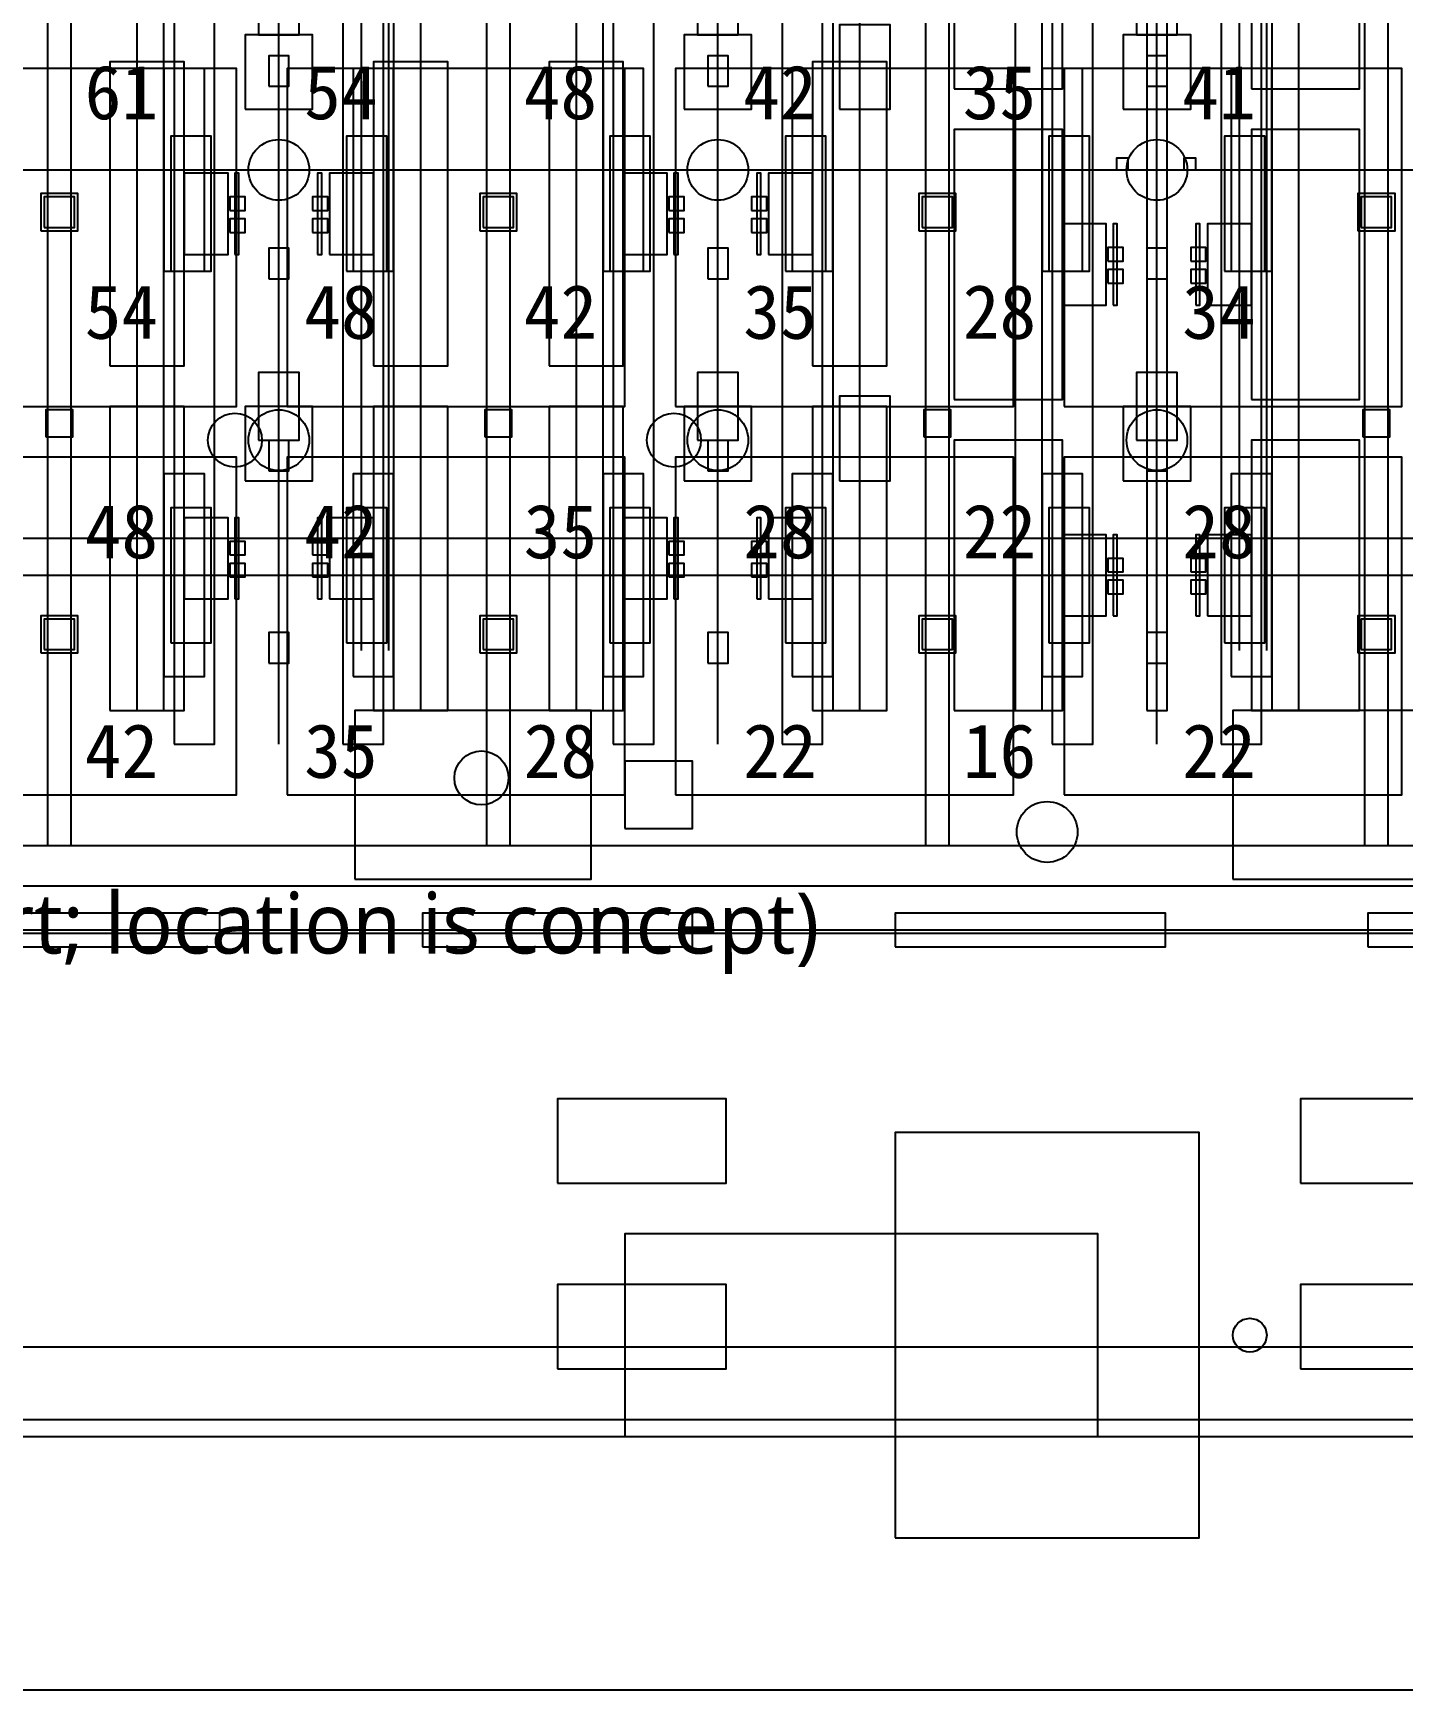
# Model space of a CAD drawing. Header units: metres. Extents: x -1640 to 1560, y -268 to 2338.
# Drawn here: x 217.47 to 258.03, y 862 to 911.05 of the extents above; entities that cross this region are included whole.
import ezdxf

# ---------------------------------------------------------------- set-up
doc = ezdxf.new("R2010")
doc.units = ezdxf.units.M
for name, color, linetype in [('1F_CDS', 5, 'Continuous'), ('1F_CHL', 4, 'Continuous'), ('1F_EHS_EXIT_DOOR_CONCEPT', 3, 'Continuous'), ('1F_EHS_EXTINGUISHER_HYDRANT_CABINET_CONCEPT', 1, 'Continuous'), ('1F_EHS_GAS_DETECTOR', 6, 'Continuous'), ('1F_EHS_SAFETY_SHOWER_EYEWASH_CONCEPT', 3, 'Continuous'), ('1F_PUMP', 2, 'Continuous'), ('1F_SCR', 3, 'Continuous'), ('1F_STRUCT_COLUMN', 8, 'Continuous'), ('1F_SUPPORT', 4, 'Continuous'), ('1F_ZONE', 3, 'Continuous'), ('2F_CSF_LATERAL_RACK_CONCEPT', 9, 'Continuous'), ('2F_EHS_EXIT_DOOR_CONCEPT', 3, 'Continuous'), ('2F_EHS_EXTINGUISHER_HYDRANT_CABINET_CONCEPT', 1, 'Continuous'), ('2F_EHS_GAS_DETECTOR', 6, 'Continuous'), ('2F_RFG', 5, 'Continuous'), ('2F_STRUCT_COLUMN', 8, 'Continuous'), ('2F_SUPPORT', 4, 'Continuous'), ('2F_VMB', 6, 'Continuous'), ('2F_ZONE', 3, 'Continuous'), ('3F_CLEANROOM_OVERHEAD_PIPE_DUCT_CONCEPT', 9, 'Continuous'), ('3F_EHS_EGRESS_DIST_M', 2, 'Continuous'), ('3F_EHS_EXIT_DOOR_CONCEPT', 3, 'Continuous'), ('3F_EHS_EXTINGUISHER_HYDRANT_CABINET_CONCEPT', 1, 'Continuous'), ('3F_EHS_SAFETY_SHOWER_EYEWASH_CONCEPT', 3, 'Continuous'), ('3F_FOUP', 5, 'Continuous'), ('3F_IMP', 1, 'Continuous'), ('3F_OHT', 9, 'Continuous'), ('3F_OHTV', 1, 'Continuous'), ('3F_STRUCT_COLUMN', 8, 'Continuous'), ('3F_SUPPORT', 4, 'Continuous'), ('3F_TBAR', 6, 'Continuous'), ('3F_WET', 6, 'Continuous'), ('3F_ZONE', 3, 'Continuous'), ('4F_DCC', 3, 'Continuous'), ('4F_FFU', 1, 'Continuous'), ('4F_MAU', 2, 'Continuous'), ('4F_STRUCT_PLENUM_TRUSS_CONCEPT', 9, 'Continuous'), ('4F_SUPPORT', 4, 'Continuous'), ('4F_ZONE', 3, 'Continuous'), ('5F_CDS', 5, 'Continuous'), ('5F_CHL', 4, 'Continuous'), ('5F_EHS_EXIT_DOOR_CONCEPT', 3, 'Continuous'), ('5F_EHS_EXTINGUISHER_HYDRANT_CABINET_CONCEPT', 1, 'Continuous'), ('5F_EHS_GAS_DETECTOR', 6, 'Continuous'), ('5F_EHS_SAFETY_SHOWER_EYEWASH_CONCEPT', 3, 'Continuous'), ('5F_PUMP', 2, 'Continuous'), ('5F_SCR', 3, 'Continuous'), ('5F_STRUCT_COLUMN', 8, 'Continuous'), ('5F_SUPPORT', 4, 'Continuous'), ('5F_ZONE', 3, 'Continuous'), ('6F_CSF_LATERAL_RACK_CONCEPT', 9, 'Continuous'), ('6F_EHS_EXIT_DOOR_CONCEPT', 3, 'Continuous'), ('6F_EHS_EXTINGUISHER_HYDRANT_CABINET_CONCEPT', 1, 'Continuous'), ('6F_EHS_GAS_DETECTOR', 6, 'Continuous'), ('6F_RFG', 5, 'Continuous'), ('6F_STRUCT_COLUMN', 8, 'Continuous'), ('6F_SUPPORT', 4, 'Continuous'), ('6F_VMB', 6, 'Continuous'), ('6F_ZONE', 3, 'Continuous'), ('7F_CLEANROOM_OVERHEAD_PIPE_DUCT_CONCEPT', 9, 'Continuous'), ('7F_EHS_EGRESS_DIST_M', 2, 'Continuous'), ('7F_EHS_EXIT_DOOR_CONCEPT', 3, 'Continuous'), ('7F_EHS_EXTINGUISHER_HYDRANT_CABINET_CONCEPT', 1, 'Continuous'), ('7F_EHS_SAFETY_SHOWER_EYEWASH_CONCEPT', 3, 'Continuous'), ('7F_FOUP', 5, 'Continuous'), ('7F_IMP', 1, 'Continuous'), ('7F_OHT', 9, 'Continuous'), ('7F_OHTV', 1, 'Continuous'), ('7F_STRUCT_COLUMN', 8, 'Continuous'), ('7F_SUPPORT', 4, 'Continuous'), ('7F_TBAR', 6, 'Continuous'), ('7F_WET', 6, 'Continuous'), ('7F_ZONE', 3, 'Continuous'), ('8F_DCC', 3, 'Continuous'), ('8F_FFU', 1, 'Continuous'), ('8F_MAU', 2, 'Continuous'), ('8F_STRUCT_PLENUM_TRUSS_CONCEPT', 9, 'Continuous'), ('8F_SUPPORT', 4, 'Continuous'), ('8F_ZONE', 3, 'Continuous'), ('EHS_GAS_SUPPLY', 3, 'Continuous'), ('EHS_PROCESS_EXHAUST', 1, 'Continuous'), ('EHS_TREATED_EXHAUST', 30, 'Continuous'), ('OUTLINE', 7, 'Continuous'), ('RF_RSC', 4, 'Continuous'), ('RF_STACK', 2, 'Continuous'), ('UTIL_CHEM_CONCEPT', 6, 'Continuous'), ('UTIL_CHW.R_CONCEPT', 2, 'Continuous'), ('UTIL_CHW.S_CONCEPT', 1, 'Continuous'), ('UTIL_EXH.ACID_CONCEPT', 4, 'Continuous'), ('UTIL_EXH.ALK_CONCEPT', 5, 'Continuous'), ('UTIL_GAS.SPEC_CONCEPT', 3, 'Continuous'), ('UTIL_PCW.R_CONCEPT', 1, 'Continuous'), ('UTIL_PCW.S_CONCEPT', 6, 'Continuous'), ('UTIL_TEXT', 7, 'Continuous'), ('UTIL_UPW.R_CONCEPT', 2, 'Continuous'), ('UTIL_UPW.S_CONCEPT', 1, 'Continuous')]:
    doc.layers.add(name, color=color, linetype=linetype)
doc.styles.add('KO', font='malgun.ttf')

msp = doc.modelspace()

# ---------------------------------------------------------------- linework, layer by layer
at = {"layer": '1F_CDS'}
for points in [[(233, 877), (238, 877), (238, 879.5), (233, 879.5)], [(255, 877), (260, 877), (260, 879.5), (255, 879.5)], [(233, 871.5), (238, 871.5), (238, 874), (233, 874)], [(255, 871.5), (260, 871.5), (260, 874), (255, 874)]]:
    msp.add_lwpolyline(points, close=True, dxfattribs=at)
at = {"layer": '1F_CHL'}
for points in [[(241.35, 908.8), (242.85, 908.8), (242.85, 911.3), (241.35, 911.3)], [(241.35, 897.8), (242.85, 897.8), (242.85, 900.3), (241.35, 900.3)]]:
    msp.add_lwpolyline(points, close=True, dxfattribs=at)
at = {"layer": '1F_EHS_EXIT_DOOR_CONCEPT'}
msp.add_circle((247.5, 887.4), 0.9, dxfattribs=at)
at = {"layer": '1F_EHS_EXTINGUISHER_HYDRANT_CABINET_CONCEPT'}
msp.add_circle((253.5, 872.5), 0.5, dxfattribs=at)
at = {"layer": '1F_EHS_GAS_DETECTOR'}
for centre in [(224.75, 899), (237.75, 899), (250.75, 899)]:
    msp.add_circle(centre, 0.9, dxfattribs=at)
at = {"layer": '1F_EHS_SAFETY_SHOWER_EYEWASH_CONCEPT'}
msp.add_circle((230.75, 889), 0.8, dxfattribs=at)
at = {"layer": '1F_PUMP'}
for points in [[(221.55, 904), (222.75, 904), (222.75, 908), (221.55, 908)], [(226.75, 904), (227.95, 904), (227.95, 908), (226.75, 908)], [(234.55, 904), (235.75, 904), (235.75, 908), (234.55, 908)], [(239.75, 904), (240.95, 904), (240.95, 908), (239.75, 908)], [(247.55, 904), (248.75, 904), (248.75, 908), (247.55, 908)], [(252.75, 904), (253.95, 904), (253.95, 908), (252.75, 908)], [(221.55, 893), (222.75, 893), (222.75, 897), (221.55, 897)], [(226.75, 893), (227.95, 893), (227.95, 897), (226.75, 897)], [(234.55, 893), (235.75, 893), (235.75, 897), (234.55, 897)], [(239.75, 893), (240.95, 893), (240.95, 897), (239.75, 897)], [(247.55, 893), (248.75, 893), (248.75, 897), (247.55, 897)], [(252.75, 893), (253.95, 893), (253.95, 897), (252.75, 897)]]:
    msp.add_lwpolyline(points, close=True, dxfattribs=at)
at = {"layer": '1F_SCR'}
for points in [[(223.75, 908.8), (225.75, 908.8), (225.75, 911), (223.75, 911)], [(236.75, 908.8), (238.75, 908.8), (238.75, 911), (236.75, 911)], [(249.75, 908.8), (251.75, 908.8), (251.75, 911), (249.75, 911)], [(223.75, 897.8), (225.75, 897.8), (225.75, 900), (223.75, 900)], [(236.75, 897.8), (238.75, 897.8), (238.75, 900), (236.75, 900)], [(249.75, 897.8), (251.75, 897.8), (251.75, 900), (249.75, 900)]]:
    msp.add_lwpolyline(points, close=True, dxfattribs=at)
at = {"layer": '1F_STRUCT_COLUMN'}
for points in [[(217.7, 905.2), (218.8, 905.2), (218.8, 906.3), (217.7, 906.3)], [(230.7, 905.2), (231.8, 905.2), (231.8, 906.3), (230.7, 906.3)], [(243.7, 905.2), (244.8, 905.2), (244.8, 906.3), (243.7, 906.3)], [(256.7, 905.2), (257.8, 905.2), (257.8, 906.3), (256.7, 906.3)], [(217.7, 892.7), (218.8, 892.7), (218.8, 893.8), (217.7, 893.8)], [(230.7, 892.7), (231.8, 892.7), (231.8, 893.8), (230.7, 893.8)], [(243.7, 892.7), (244.8, 892.7), (244.8, 893.8), (243.7, 893.8)], [(256.7, 892.7), (257.8, 892.7), (257.8, 893.8), (256.7, 893.8)]]:
    msp.add_lwpolyline(points, close=True, dxfattribs=at)
at = {"layer": '1F_SUPPORT'}
msp.add_lwpolyline([(243, 866.5), (252, 866.5), (252, 878.5), (243, 878.5)], close=True, dxfattribs=at)
at = {"layer": '1F_ZONE'}
msp.add_lwpolyline([(16.5, 887), (290, 887), (290, 1045), (16.5, 1045)], close=True, dxfattribs=at)
at = {"layer": '2F_CSF_LATERAL_RACK_CONCEPT'}
for points in [[(220.55, 891), (221.35, 891), (221.35, 1041), (220.55, 1041)], [(228.15, 891), (228.95, 891), (228.95, 1041), (228.15, 1041)], [(233.55, 891), (234.35, 891), (234.35, 1041), (233.55, 1041)], [(241.15, 891), (241.95, 891), (241.95, 1041), (241.15, 1041)], [(246.55, 891), (247.35, 891), (247.35, 1041), (246.55, 1041)], [(254.15, 891), (254.95, 891), (254.95, 1041), (254.15, 1041)]]:
    msp.add_lwpolyline(points, close=True, dxfattribs=at)
at = {"layer": '2F_EHS_EXIT_DOOR_CONCEPT'}
msp.add_circle((247.5, 887.4), 0.9, dxfattribs=at)
at = {"layer": '2F_EHS_EXTINGUISHER_HYDRANT_CABINET_CONCEPT'}
msp.add_circle((253.5, 872.5), 0.5, dxfattribs=at)
at = {"layer": '2F_EHS_GAS_DETECTOR'}
for centre in [(224.75, 907), (237.75, 907), (250.75, 907)]:
    msp.add_circle(centre, 0.9, dxfattribs=at)
at = {"layer": '2F_RFG'}
for points in [[(221.35, 904), (222.55, 904), (222.55, 910), (221.35, 910)], [(226.95, 904), (228.15, 904), (228.15, 910), (226.95, 910)], [(234.35, 904), (235.55, 904), (235.55, 910), (234.35, 910)], [(239.95, 904), (241.15, 904), (241.15, 910), (239.95, 910)], [(247.35, 904), (248.55, 904), (248.55, 910), (247.35, 910)], [(252.95, 904), (254.15, 904), (254.15, 910), (252.95, 910)], [(221.35, 892), (222.55, 892), (222.55, 898), (221.35, 898)], [(226.95, 892), (228.15, 892), (228.15, 898), (226.95, 898)], [(234.35, 892), (235.55, 892), (235.55, 898), (234.35, 898)], [(239.95, 892), (241.15, 892), (241.15, 898), (239.95, 898)], [(247.35, 892), (248.55, 892), (248.55, 898), (247.35, 898)], [(252.95, 892), (254.15, 892), (254.15, 898), (252.95, 898)]]:
    msp.add_lwpolyline(points, close=True, dxfattribs=at)
at = {"layer": '2F_STRUCT_COLUMN'}
for points in [[(217.8, 905.3), (218.7, 905.3), (218.7, 906.2), (217.8, 906.2)], [(230.8, 905.3), (231.7, 905.3), (231.7, 906.2), (230.8, 906.2)], [(243.8, 905.3), (244.7, 905.3), (244.7, 906.2), (243.8, 906.2)], [(256.8, 905.3), (257.7, 905.3), (257.7, 906.2), (256.8, 906.2)], [(217.8, 892.8), (218.7, 892.8), (218.7, 893.7), (217.8, 893.7)], [(230.8, 892.8), (231.7, 892.8), (231.7, 893.7), (230.8, 893.7)], [(243.8, 892.8), (244.7, 892.8), (244.7, 893.7), (243.8, 893.7)], [(256.8, 892.8), (257.7, 892.8), (257.7, 893.7), (256.8, 893.7)]]:
    msp.add_lwpolyline(points, close=True, dxfattribs=at)
at = {"layer": '2F_SUPPORT'}
msp.add_lwpolyline([(243, 866.5), (252, 866.5), (252, 878.5), (243, 878.5)], close=True, dxfattribs=at)
at = {"layer": '2F_VMB'}
for points in [[(224.15, 911), (225.35, 911), (225.35, 913), (224.15, 913)], [(237.15, 911), (238.35, 911), (238.35, 913), (237.15, 913)], [(250.15, 911), (251.35, 911), (251.35, 913), (250.15, 913)], [(224.15, 899), (225.35, 899), (225.35, 901), (224.15, 901)], [(237.15, 899), (238.35, 899), (238.35, 901), (237.15, 901)], [(250.15, 899), (251.35, 899), (251.35, 901), (250.15, 901)]]:
    msp.add_lwpolyline(points, close=True, dxfattribs=at)
at = {"layer": '2F_ZONE'}
msp.add_lwpolyline([(16.5, 887), (290, 887), (290, 1045), (16.5, 1045)], close=True, dxfattribs=at)
at = {"layer": '3F_CLEANROOM_OVERHEAD_PIPE_DUCT_CONCEPT'}
for points in [[(221.65, 890), (222.85, 890), (222.85, 1042), (221.65, 1042)], [(226.65, 890), (227.85, 890), (227.85, 1042), (226.65, 1042)], [(234.65, 890), (235.85, 890), (235.85, 1042), (234.65, 1042)], [(239.65, 890), (240.85, 890), (240.85, 1042), (239.65, 1042)], [(247.65, 890), (248.85, 890), (248.85, 1042), (247.65, 1042)], [(252.65, 890), (253.85, 890), (253.85, 1042), (252.65, 1042)]]:
    msp.add_lwpolyline(points, close=True, dxfattribs=at)
at = {"layer": '3F_EHS_EXIT_DOOR_CONCEPT'}
msp.add_circle((247.5, 887.4), 0.9, dxfattribs=at)
at = {"layer": '3F_EHS_EXTINGUISHER_HYDRANT_CABINET_CONCEPT'}
msp.add_circle((253.5, 872.5), 0.5, dxfattribs=at)
at = {"layer": '3F_EHS_SAFETY_SHOWER_EYEWASH_CONCEPT'}
for centre in [(223.45, 899), (236.45, 899)]:
    msp.add_circle(centre, 0.8, dxfattribs=at)
at = {"layer": '3F_FOUP'}
for points in [[(223.3, 905.8), (223.75, 905.8), (223.75, 906.2), (223.3, 906.2)], [(225.75, 905.8), (226.2, 905.8), (226.2, 906.2), (225.75, 906.2)], [(236.3, 905.8), (236.75, 905.8), (236.75, 906.2), (236.3, 906.2)], [(238.75, 905.8), (239.2, 905.8), (239.2, 906.2), (238.75, 906.2)], [(223.3, 905.15), (223.75, 905.15), (223.75, 905.55), (223.3, 905.55)], [(225.75, 905.15), (226.2, 905.15), (226.2, 905.55), (225.75, 905.55)], [(236.3, 905.15), (236.75, 905.15), (236.75, 905.55), (236.3, 905.55)], [(238.75, 905.15), (239.2, 905.15), (239.2, 905.55), (238.75, 905.55)], [(249.3, 904.3), (249.75, 904.3), (249.75, 904.7), (249.3, 904.7)], [(251.75, 904.3), (252.2, 904.3), (252.2, 904.7), (251.75, 904.7)], [(249.3, 903.65), (249.75, 903.65), (249.75, 904.05), (249.3, 904.05)], [(251.75, 903.65), (252.2, 903.65), (252.2, 904.05), (251.75, 904.05)], [(223.3, 895.6), (223.75, 895.6), (223.75, 896), (223.3, 896)], [(225.75, 895.6), (226.2, 895.6), (226.2, 896), (225.75, 896)], [(236.3, 895.6), (236.75, 895.6), (236.75, 896), (236.3, 896)], [(238.75, 895.6), (239.2, 895.6), (239.2, 896), (238.75, 896)], [(223.3, 894.95), (223.75, 894.95), (223.75, 895.35), (223.3, 895.35)], [(225.75, 894.95), (226.2, 894.95), (226.2, 895.35), (225.75, 895.35)], [(236.3, 894.95), (236.75, 894.95), (236.75, 895.35), (236.3, 895.35)], [(238.75, 894.95), (239.2, 894.95), (239.2, 895.35), (238.75, 895.35)], [(249.3, 895.1), (249.75, 895.1), (249.75, 895.5), (249.3, 895.5)], [(251.75, 895.1), (252.2, 895.1), (252.2, 895.5), (251.75, 895.5)], [(249.3, 894.45), (249.75, 894.45), (249.75, 894.85), (249.3, 894.85)], [(251.75, 894.45), (252.2, 894.45), (252.2, 894.85), (251.75, 894.85)]]:
    msp.add_lwpolyline(points, close=True, dxfattribs=at)
at = {"layer": '3F_IMP'}
for points in [[(244.75, 909.4), (247.95, 909.4), (247.95, 917.4), (244.75, 917.4)], [(253.55, 909.4), (256.75, 909.4), (256.75, 917.4), (253.55, 917.4)], [(244.75, 900.2), (247.95, 900.2), (247.95, 908.2), (244.75, 908.2)], [(253.55, 900.2), (256.75, 900.2), (256.75, 908.2), (253.55, 908.2)], [(247.95, 903), (249.25, 903), (249.25, 905.4), (247.95, 905.4)], [(252.25, 903), (253.55, 903), (253.55, 905.4), (252.25, 905.4)], [(244.75, 891), (247.95, 891), (247.95, 899), (244.75, 899)], [(253.55, 891), (256.75, 891), (256.75, 899), (253.55, 899)], [(247.95, 893.8), (249.25, 893.8), (249.25, 896.2), (247.95, 896.2)], [(252.25, 893.8), (253.55, 893.8), (253.55, 896.2), (252.25, 896.2)]]:
    msp.add_lwpolyline(points, close=True, dxfattribs=at)
at = {"layer": '3F_OHT'}
for p, q in [((224.75, 890), (224.75, 962)), ((237.75, 890), (237.75, 962)), ((250.75, 890), (250.75, 962))]:
    msp.add_line(p, q, dxfattribs=at)
at = {"layer": '3F_OHTV'}
for points in [[(224.45, 909.48), (225.05, 909.48), (225.05, 910.38), (224.45, 910.38)], [(237.45, 909.48), (238.05, 909.48), (238.05, 910.38), (237.45, 910.38)], [(250.45, 909.48), (251.05, 909.48), (251.05, 910.38), (250.45, 910.38)], [(224.45, 903.78), (225.05, 903.78), (225.05, 904.68), (224.45, 904.68)], [(237.45, 903.78), (238.05, 903.78), (238.05, 904.68), (237.45, 904.68)], [(250.45, 903.78), (251.05, 903.78), (251.05, 904.68), (250.45, 904.68)], [(224.45, 898.09), (225.05, 898.09), (225.05, 898.99), (224.45, 898.99)], [(237.45, 898.09), (238.05, 898.09), (238.05, 898.99), (237.45, 898.99)], [(250.45, 898.09), (251.05, 898.09), (251.05, 898.99), (250.45, 898.99)], [(224.45, 892.4), (225.05, 892.4), (225.05, 893.3), (224.45, 893.3)], [(237.45, 892.4), (238.05, 892.4), (238.05, 893.3), (237.45, 893.3)], [(250.45, 892.4), (251.05, 892.4), (251.05, 893.3), (250.45, 893.3)]]:
    msp.add_lwpolyline(points, close=True, dxfattribs=at)
at = {"layer": '3F_STRUCT_COLUMN'}
for points in [[(217.85, 899.1), (218.65, 899.1), (218.65, 899.9), (217.85, 899.9)], [(230.85, 899.1), (231.65, 899.1), (231.65, 899.9), (230.85, 899.9)], [(243.85, 899.1), (244.65, 899.1), (244.65, 899.9), (243.85, 899.9)], [(256.85, 899.1), (257.65, 899.1), (257.65, 899.9), (256.85, 899.9)]]:
    msp.add_lwpolyline(points, close=True, dxfattribs=at)
at = {"layer": '3F_SUPPORT'}
msp.add_lwpolyline([(243, 866.5), (252, 866.5), (252, 878.5), (243, 878.5)], close=True, dxfattribs=at)
at = {"layer": '3F_TBAR'}
for points in [[(223.45, 904.5), (223.57, 904.5), (223.57, 906.9), (223.45, 906.9)], [(225.9, 904.5), (226.02, 904.5), (226.02, 906.9), (225.9, 906.9)], [(236.45, 904.5), (236.57, 904.5), (236.57, 906.9), (236.45, 906.9)], [(238.9, 904.5), (239.02, 904.5), (239.02, 906.9), (238.9, 906.9)], [(249.45, 903), (249.57, 903), (249.57, 905.4), (249.45, 905.4)], [(251.9, 903), (252.02, 903), (252.02, 905.4), (251.9, 905.4)], [(223.45, 894.3), (223.57, 894.3), (223.57, 896.7), (223.45, 896.7)], [(225.9, 894.3), (226.02, 894.3), (226.02, 896.7), (225.9, 896.7)], [(236.45, 894.3), (236.57, 894.3), (236.57, 896.7), (236.45, 896.7)], [(238.9, 894.3), (239.02, 894.3), (239.02, 896.7), (238.9, 896.7)], [(249.45, 893.8), (249.57, 893.8), (249.57, 896.2), (249.45, 896.2)], [(251.9, 893.8), (252.02, 893.8), (252.02, 896.2), (251.9, 896.2)]]:
    msp.add_lwpolyline(points, close=True, dxfattribs=at)
at = {"layer": '3F_WET'}
for points in [[(219.75, 901.2), (221.95, 901.2), (221.95, 910.2), (219.75, 910.2)], [(227.55, 901.2), (229.75, 901.2), (229.75, 910.2), (227.55, 910.2)], [(232.75, 901.2), (234.95, 901.2), (234.95, 910.2), (232.75, 910.2)], [(240.55, 901.2), (242.75, 901.2), (242.75, 910.2), (240.55, 910.2)], [(221.95, 904.5), (223.25, 904.5), (223.25, 906.9), (221.95, 906.9)], [(226.25, 904.5), (227.55, 904.5), (227.55, 906.9), (226.25, 906.9)], [(234.95, 904.5), (236.25, 904.5), (236.25, 906.9), (234.95, 906.9)], [(239.25, 904.5), (240.55, 904.5), (240.55, 906.9), (239.25, 906.9)], [(219.75, 891), (221.95, 891), (221.95, 900), (219.75, 900)], [(227.55, 891), (229.75, 891), (229.75, 900), (227.55, 900)], [(232.75, 891), (234.95, 891), (234.95, 900), (232.75, 900)], [(240.55, 891), (242.75, 891), (242.75, 900), (240.55, 900)], [(221.95, 894.3), (223.25, 894.3), (223.25, 896.7), (221.95, 896.7)], [(226.25, 894.3), (227.55, 894.3), (227.55, 896.7), (226.25, 896.7)], [(234.95, 894.3), (236.25, 894.3), (236.25, 896.7), (234.95, 896.7)], [(239.25, 894.3), (240.55, 894.3), (240.55, 896.7), (239.25, 896.7)]]:
    msp.add_lwpolyline(points, close=True, dxfattribs=at)
at = {"layer": '3F_ZONE'}
msp.add_lwpolyline([(16.5, 887), (290, 887), (290, 1045), (16.5, 1045)], close=True, dxfattribs=at)
at = {"layer": '4F_DCC'}
for points in [[(215, 884), (223, 884), (223, 885), (215, 885)], [(229, 884), (237, 884), (237, 885), (229, 885)], [(243, 884), (251, 884), (251, 885), (243, 885)], [(257, 884), (265, 884), (265, 885), (257, 885)]]:
    msp.add_lwpolyline(points, close=True, dxfattribs=at)
at = {"layer": '4F_FFU'}
for points in [[(213.5, 900), (223.5, 900), (223.5, 910), (213.5, 910)], [(225, 900), (235, 900), (235, 910), (225, 910)], [(236.5, 900), (246.5, 900), (246.5, 910), (236.5, 910)], [(248, 900), (258, 900), (258, 910), (248, 910)], [(213.5, 888.5), (223.5, 888.5), (223.5, 898.5), (213.5, 898.5)], [(225, 888.5), (235, 888.5), (235, 898.5), (225, 898.5)], [(236.5, 888.5), (246.5, 888.5), (246.5, 898.5), (236.5, 898.5)], [(248, 888.5), (258, 888.5), (258, 898.5), (248, 898.5)]]:
    msp.add_lwpolyline(points, close=True, dxfattribs=at)
at = {"layer": '4F_MAU'}
msp.add_lwpolyline([(235, 869.5), (249, 869.5), (249, 875.5), (235, 875.5)], close=True, dxfattribs=at)
at = {"layer": '4F_STRUCT_PLENUM_TRUSS_CONCEPT'}
for points in [[(217.9, 887), (218.6, 887), (218.6, 1045), (217.9, 1045)], [(230.9, 887), (231.6, 887), (231.6, 1045), (230.9, 1045)], [(243.9, 887), (244.6, 887), (244.6, 1045), (243.9, 1045)], [(256.9, 887), (257.6, 887), (257.6, 1045), (256.9, 1045)]]:
    msp.add_lwpolyline(points, close=True, dxfattribs=at)
at = {"layer": '4F_SUPPORT'}
msp.add_lwpolyline([(243, 866.5), (252, 866.5), (252, 878.5), (243, 878.5)], close=True, dxfattribs=at)
at = {"layer": '4F_ZONE'}
msp.add_lwpolyline([(16.5, 887), (290, 887), (290, 1045), (16.5, 1045)], close=True, dxfattribs=at)
at = {"layer": '5F_CDS'}
for points in [[(233, 877), (238, 877), (238, 879.5), (233, 879.5)], [(255, 877), (260, 877), (260, 879.5), (255, 879.5)], [(233, 871.5), (238, 871.5), (238, 874), (233, 874)], [(255, 871.5), (260, 871.5), (260, 874), (255, 874)]]:
    msp.add_lwpolyline(points, close=True, dxfattribs=at)
at = {"layer": '5F_CHL'}
for points in [[(241.35, 908.8), (242.85, 908.8), (242.85, 911.3), (241.35, 911.3)], [(241.35, 897.8), (242.85, 897.8), (242.85, 900.3), (241.35, 900.3)]]:
    msp.add_lwpolyline(points, close=True, dxfattribs=at)
at = {"layer": '5F_EHS_EXIT_DOOR_CONCEPT'}
msp.add_circle((247.5, 887.4), 0.9, dxfattribs=at)
at = {"layer": '5F_EHS_EXTINGUISHER_HYDRANT_CABINET_CONCEPT'}
msp.add_circle((253.5, 872.5), 0.5, dxfattribs=at)
at = {"layer": '5F_EHS_GAS_DETECTOR'}
for centre in [(224.75, 899), (237.75, 899), (250.75, 899)]:
    msp.add_circle(centre, 0.9, dxfattribs=at)
at = {"layer": '5F_EHS_SAFETY_SHOWER_EYEWASH_CONCEPT'}
msp.add_circle((230.75, 889), 0.8, dxfattribs=at)
at = {"layer": '5F_PUMP'}
for points in [[(221.55, 904), (222.75, 904), (222.75, 908), (221.55, 908)], [(226.75, 904), (227.95, 904), (227.95, 908), (226.75, 908)], [(234.55, 904), (235.75, 904), (235.75, 908), (234.55, 908)], [(239.75, 904), (240.95, 904), (240.95, 908), (239.75, 908)], [(247.55, 904), (248.75, 904), (248.75, 908), (247.55, 908)], [(252.75, 904), (253.95, 904), (253.95, 908), (252.75, 908)], [(221.55, 893), (222.75, 893), (222.75, 897), (221.55, 897)], [(226.75, 893), (227.95, 893), (227.95, 897), (226.75, 897)], [(234.55, 893), (235.75, 893), (235.75, 897), (234.55, 897)], [(239.75, 893), (240.95, 893), (240.95, 897), (239.75, 897)], [(247.55, 893), (248.75, 893), (248.75, 897), (247.55, 897)], [(252.75, 893), (253.95, 893), (253.95, 897), (252.75, 897)]]:
    msp.add_lwpolyline(points, close=True, dxfattribs=at)
at = {"layer": '5F_SCR'}
for points in [[(223.75, 908.8), (225.75, 908.8), (225.75, 911), (223.75, 911)], [(236.75, 908.8), (238.75, 908.8), (238.75, 911), (236.75, 911)], [(249.75, 908.8), (251.75, 908.8), (251.75, 911), (249.75, 911)], [(223.75, 897.8), (225.75, 897.8), (225.75, 900), (223.75, 900)], [(236.75, 897.8), (238.75, 897.8), (238.75, 900), (236.75, 900)], [(249.75, 897.8), (251.75, 897.8), (251.75, 900), (249.75, 900)]]:
    msp.add_lwpolyline(points, close=True, dxfattribs=at)
at = {"layer": '5F_STRUCT_COLUMN'}
for points in [[(217.7, 905.2), (218.8, 905.2), (218.8, 906.3), (217.7, 906.3)], [(230.7, 905.2), (231.8, 905.2), (231.8, 906.3), (230.7, 906.3)], [(243.7, 905.2), (244.8, 905.2), (244.8, 906.3), (243.7, 906.3)], [(256.7, 905.2), (257.8, 905.2), (257.8, 906.3), (256.7, 906.3)], [(217.7, 892.7), (218.8, 892.7), (218.8, 893.8), (217.7, 893.8)], [(230.7, 892.7), (231.8, 892.7), (231.8, 893.8), (230.7, 893.8)], [(243.7, 892.7), (244.8, 892.7), (244.8, 893.8), (243.7, 893.8)], [(256.7, 892.7), (257.8, 892.7), (257.8, 893.8), (256.7, 893.8)]]:
    msp.add_lwpolyline(points, close=True, dxfattribs=at)
at = {"layer": '5F_SUPPORT'}
msp.add_lwpolyline([(243, 866.5), (252, 866.5), (252, 878.5), (243, 878.5)], close=True, dxfattribs=at)
at = {"layer": '5F_ZONE'}
msp.add_lwpolyline([(16.5, 887), (290, 887), (290, 1045), (16.5, 1045)], close=True, dxfattribs=at)
at = {"layer": '6F_CSF_LATERAL_RACK_CONCEPT'}
for points in [[(220.55, 891), (221.35, 891), (221.35, 1041), (220.55, 1041)], [(228.15, 891), (228.95, 891), (228.95, 1041), (228.15, 1041)], [(233.55, 891), (234.35, 891), (234.35, 1041), (233.55, 1041)], [(241.15, 891), (241.95, 891), (241.95, 1041), (241.15, 1041)], [(246.55, 891), (247.35, 891), (247.35, 1041), (246.55, 1041)], [(254.15, 891), (254.95, 891), (254.95, 1041), (254.15, 1041)]]:
    msp.add_lwpolyline(points, close=True, dxfattribs=at)
at = {"layer": '6F_EHS_EXIT_DOOR_CONCEPT'}
msp.add_circle((247.5, 887.4), 0.9, dxfattribs=at)
at = {"layer": '6F_EHS_EXTINGUISHER_HYDRANT_CABINET_CONCEPT'}
msp.add_circle((253.5, 872.5), 0.5, dxfattribs=at)
at = {"layer": '6F_EHS_GAS_DETECTOR'}
for centre in [(224.75, 907), (237.75, 907), (250.75, 907)]:
    msp.add_circle(centre, 0.9, dxfattribs=at)
at = {"layer": '6F_RFG'}
for points in [[(221.35, 904), (222.55, 904), (222.55, 910), (221.35, 910)], [(226.95, 904), (228.15, 904), (228.15, 910), (226.95, 910)], [(234.35, 904), (235.55, 904), (235.55, 910), (234.35, 910)], [(239.95, 904), (241.15, 904), (241.15, 910), (239.95, 910)], [(247.35, 904), (248.55, 904), (248.55, 910), (247.35, 910)], [(252.95, 904), (254.15, 904), (254.15, 910), (252.95, 910)], [(221.35, 892), (222.55, 892), (222.55, 898), (221.35, 898)], [(226.95, 892), (228.15, 892), (228.15, 898), (226.95, 898)], [(234.35, 892), (235.55, 892), (235.55, 898), (234.35, 898)], [(239.95, 892), (241.15, 892), (241.15, 898), (239.95, 898)], [(247.35, 892), (248.55, 892), (248.55, 898), (247.35, 898)], [(252.95, 892), (254.15, 892), (254.15, 898), (252.95, 898)]]:
    msp.add_lwpolyline(points, close=True, dxfattribs=at)
at = {"layer": '6F_STRUCT_COLUMN'}
for points in [[(217.8, 905.3), (218.7, 905.3), (218.7, 906.2), (217.8, 906.2)], [(230.8, 905.3), (231.7, 905.3), (231.7, 906.2), (230.8, 906.2)], [(243.8, 905.3), (244.7, 905.3), (244.7, 906.2), (243.8, 906.2)], [(256.8, 905.3), (257.7, 905.3), (257.7, 906.2), (256.8, 906.2)], [(217.8, 892.8), (218.7, 892.8), (218.7, 893.7), (217.8, 893.7)], [(230.8, 892.8), (231.7, 892.8), (231.7, 893.7), (230.8, 893.7)], [(243.8, 892.8), (244.7, 892.8), (244.7, 893.7), (243.8, 893.7)], [(256.8, 892.8), (257.7, 892.8), (257.7, 893.7), (256.8, 893.7)]]:
    msp.add_lwpolyline(points, close=True, dxfattribs=at)
at = {"layer": '6F_SUPPORT'}
msp.add_lwpolyline([(243, 866.5), (252, 866.5), (252, 878.5), (243, 878.5)], close=True, dxfattribs=at)
at = {"layer": '6F_VMB'}
for points in [[(224.15, 911), (225.35, 911), (225.35, 913), (224.15, 913)], [(237.15, 911), (238.35, 911), (238.35, 913), (237.15, 913)], [(250.15, 911), (251.35, 911), (251.35, 913), (250.15, 913)], [(224.15, 899), (225.35, 899), (225.35, 901), (224.15, 901)], [(237.15, 899), (238.35, 899), (238.35, 901), (237.15, 901)], [(250.15, 899), (251.35, 899), (251.35, 901), (250.15, 901)]]:
    msp.add_lwpolyline(points, close=True, dxfattribs=at)
at = {"layer": '6F_ZONE'}
msp.add_lwpolyline([(16.5, 887), (290, 887), (290, 1045), (16.5, 1045)], close=True, dxfattribs=at)
at = {"layer": '7F_CLEANROOM_OVERHEAD_PIPE_DUCT_CONCEPT'}
for points in [[(221.65, 890), (222.85, 890), (222.85, 1042), (221.65, 1042)], [(226.65, 890), (227.85, 890), (227.85, 1042), (226.65, 1042)], [(234.65, 890), (235.85, 890), (235.85, 1042), (234.65, 1042)], [(239.65, 890), (240.85, 890), (240.85, 1042), (239.65, 1042)], [(247.65, 890), (248.85, 890), (248.85, 1042), (247.65, 1042)], [(252.65, 890), (253.85, 890), (253.85, 1042), (252.65, 1042)]]:
    msp.add_lwpolyline(points, close=True, dxfattribs=at)
at = {"layer": '7F_EHS_EXIT_DOOR_CONCEPT'}
msp.add_circle((247.5, 887.4), 0.9, dxfattribs=at)
at = {"layer": '7F_EHS_EXTINGUISHER_HYDRANT_CABINET_CONCEPT'}
msp.add_circle((253.5, 872.5), 0.5, dxfattribs=at)
at = {"layer": '7F_EHS_SAFETY_SHOWER_EYEWASH_CONCEPT'}
for centre in [(223.45, 899), (236.45, 899)]:
    msp.add_circle(centre, 0.8, dxfattribs=at)
at = {"layer": '7F_FOUP'}
for points in [[(223.3, 905.8), (223.75, 905.8), (223.75, 906.2), (223.3, 906.2)], [(225.75, 905.8), (226.2, 905.8), (226.2, 906.2), (225.75, 906.2)], [(236.3, 905.8), (236.75, 905.8), (236.75, 906.2), (236.3, 906.2)], [(238.75, 905.8), (239.2, 905.8), (239.2, 906.2), (238.75, 906.2)], [(223.3, 905.15), (223.75, 905.15), (223.75, 905.55), (223.3, 905.55)], [(225.75, 905.15), (226.2, 905.15), (226.2, 905.55), (225.75, 905.55)], [(236.3, 905.15), (236.75, 905.15), (236.75, 905.55), (236.3, 905.55)], [(238.75, 905.15), (239.2, 905.15), (239.2, 905.55), (238.75, 905.55)], [(249.3, 904.3), (249.75, 904.3), (249.75, 904.7), (249.3, 904.7)], [(251.75, 904.3), (252.2, 904.3), (252.2, 904.7), (251.75, 904.7)], [(249.3, 903.65), (249.75, 903.65), (249.75, 904.05), (249.3, 904.05)], [(251.75, 903.65), (252.2, 903.65), (252.2, 904.05), (251.75, 904.05)], [(223.3, 895.6), (223.75, 895.6), (223.75, 896), (223.3, 896)], [(225.75, 895.6), (226.2, 895.6), (226.2, 896), (225.75, 896)], [(236.3, 895.6), (236.75, 895.6), (236.75, 896), (236.3, 896)], [(238.75, 895.6), (239.2, 895.6), (239.2, 896), (238.75, 896)], [(223.3, 894.95), (223.75, 894.95), (223.75, 895.35), (223.3, 895.35)], [(225.75, 894.95), (226.2, 894.95), (226.2, 895.35), (225.75, 895.35)], [(236.3, 894.95), (236.75, 894.95), (236.75, 895.35), (236.3, 895.35)], [(238.75, 894.95), (239.2, 894.95), (239.2, 895.35), (238.75, 895.35)], [(249.3, 895.1), (249.75, 895.1), (249.75, 895.5), (249.3, 895.5)], [(251.75, 895.1), (252.2, 895.1), (252.2, 895.5), (251.75, 895.5)], [(249.3, 894.45), (249.75, 894.45), (249.75, 894.85), (249.3, 894.85)], [(251.75, 894.45), (252.2, 894.45), (252.2, 894.85), (251.75, 894.85)]]:
    msp.add_lwpolyline(points, close=True, dxfattribs=at)
at = {"layer": '7F_IMP'}
for points in [[(244.75, 909.4), (247.95, 909.4), (247.95, 917.4), (244.75, 917.4)], [(253.55, 909.4), (256.75, 909.4), (256.75, 917.4), (253.55, 917.4)], [(244.75, 900.2), (247.95, 900.2), (247.95, 908.2), (244.75, 908.2)], [(253.55, 900.2), (256.75, 900.2), (256.75, 908.2), (253.55, 908.2)], [(247.95, 903), (249.25, 903), (249.25, 905.4), (247.95, 905.4)], [(252.25, 903), (253.55, 903), (253.55, 905.4), (252.25, 905.4)], [(244.75, 891), (247.95, 891), (247.95, 899), (244.75, 899)], [(253.55, 891), (256.75, 891), (256.75, 899), (253.55, 899)], [(247.95, 893.8), (249.25, 893.8), (249.25, 896.2), (247.95, 896.2)], [(252.25, 893.8), (253.55, 893.8), (253.55, 896.2), (252.25, 896.2)]]:
    msp.add_lwpolyline(points, close=True, dxfattribs=at)
at = {"layer": '7F_OHT'}
for p, q in [((224.75, 890), (224.75, 962)), ((237.75, 890), (237.75, 962)), ((250.75, 890), (250.75, 962))]:
    msp.add_line(p, q, dxfattribs=at)
at = {"layer": '7F_OHTV'}
for points in [[(224.45, 909.48), (225.05, 909.48), (225.05, 910.38), (224.45, 910.38)], [(237.45, 909.48), (238.05, 909.48), (238.05, 910.38), (237.45, 910.38)], [(250.45, 909.48), (251.05, 909.48), (251.05, 910.38), (250.45, 910.38)], [(224.45, 903.78), (225.05, 903.78), (225.05, 904.68), (224.45, 904.68)], [(237.45, 903.78), (238.05, 903.78), (238.05, 904.68), (237.45, 904.68)], [(250.45, 903.78), (251.05, 903.78), (251.05, 904.68), (250.45, 904.68)], [(224.45, 898.09), (225.05, 898.09), (225.05, 898.99), (224.45, 898.99)], [(237.45, 898.09), (238.05, 898.09), (238.05, 898.99), (237.45, 898.99)], [(250.45, 898.09), (251.05, 898.09), (251.05, 898.99), (250.45, 898.99)], [(224.45, 892.4), (225.05, 892.4), (225.05, 893.3), (224.45, 893.3)], [(237.45, 892.4), (238.05, 892.4), (238.05, 893.3), (237.45, 893.3)], [(250.45, 892.4), (251.05, 892.4), (251.05, 893.3), (250.45, 893.3)]]:
    msp.add_lwpolyline(points, close=True, dxfattribs=at)
at = {"layer": '7F_STRUCT_COLUMN'}
for points in [[(217.85, 899.1), (218.65, 899.1), (218.65, 899.9), (217.85, 899.9)], [(230.85, 899.1), (231.65, 899.1), (231.65, 899.9), (230.85, 899.9)], [(243.85, 899.1), (244.65, 899.1), (244.65, 899.9), (243.85, 899.9)], [(256.85, 899.1), (257.65, 899.1), (257.65, 899.9), (256.85, 899.9)]]:
    msp.add_lwpolyline(points, close=True, dxfattribs=at)
at = {"layer": '7F_SUPPORT'}
msp.add_lwpolyline([(243, 866.5), (252, 866.5), (252, 878.5), (243, 878.5)], close=True, dxfattribs=at)
at = {"layer": '7F_TBAR'}
for points in [[(223.45, 904.5), (223.57, 904.5), (223.57, 906.9), (223.45, 906.9)], [(225.9, 904.5), (226.02, 904.5), (226.02, 906.9), (225.9, 906.9)], [(236.45, 904.5), (236.57, 904.5), (236.57, 906.9), (236.45, 906.9)], [(238.9, 904.5), (239.02, 904.5), (239.02, 906.9), (238.9, 906.9)], [(249.45, 903), (249.57, 903), (249.57, 905.4), (249.45, 905.4)], [(251.9, 903), (252.02, 903), (252.02, 905.4), (251.9, 905.4)], [(223.45, 894.3), (223.57, 894.3), (223.57, 896.7), (223.45, 896.7)], [(225.9, 894.3), (226.02, 894.3), (226.02, 896.7), (225.9, 896.7)], [(236.45, 894.3), (236.57, 894.3), (236.57, 896.7), (236.45, 896.7)], [(238.9, 894.3), (239.02, 894.3), (239.02, 896.7), (238.9, 896.7)], [(249.45, 893.8), (249.57, 893.8), (249.57, 896.2), (249.45, 896.2)], [(251.9, 893.8), (252.02, 893.8), (252.02, 896.2), (251.9, 896.2)]]:
    msp.add_lwpolyline(points, close=True, dxfattribs=at)
at = {"layer": '7F_WET'}
for points in [[(219.75, 901.2), (221.95, 901.2), (221.95, 910.2), (219.75, 910.2)], [(227.55, 901.2), (229.75, 901.2), (229.75, 910.2), (227.55, 910.2)], [(232.75, 901.2), (234.95, 901.2), (234.95, 910.2), (232.75, 910.2)], [(240.55, 901.2), (242.75, 901.2), (242.75, 910.2), (240.55, 910.2)], [(221.95, 904.5), (223.25, 904.5), (223.25, 906.9), (221.95, 906.9)], [(226.25, 904.5), (227.55, 904.5), (227.55, 906.9), (226.25, 906.9)], [(234.95, 904.5), (236.25, 904.5), (236.25, 906.9), (234.95, 906.9)], [(239.25, 904.5), (240.55, 904.5), (240.55, 906.9), (239.25, 906.9)], [(219.75, 891), (221.95, 891), (221.95, 900), (219.75, 900)], [(227.55, 891), (229.75, 891), (229.75, 900), (227.55, 900)], [(232.75, 891), (234.95, 891), (234.95, 900), (232.75, 900)], [(240.55, 891), (242.75, 891), (242.75, 900), (240.55, 900)], [(221.95, 894.3), (223.25, 894.3), (223.25, 896.7), (221.95, 896.7)], [(226.25, 894.3), (227.55, 894.3), (227.55, 896.7), (226.25, 896.7)], [(234.95, 894.3), (236.25, 894.3), (236.25, 896.7), (234.95, 896.7)], [(239.25, 894.3), (240.55, 894.3), (240.55, 896.7), (239.25, 896.7)]]:
    msp.add_lwpolyline(points, close=True, dxfattribs=at)
at = {"layer": '7F_ZONE'}
msp.add_lwpolyline([(16.5, 887), (290, 887), (290, 1045), (16.5, 1045)], close=True, dxfattribs=at)
at = {"layer": '8F_DCC'}
for points in [[(215, 884), (223, 884), (223, 885), (215, 885)], [(229, 884), (237, 884), (237, 885), (229, 885)], [(243, 884), (251, 884), (251, 885), (243, 885)], [(257, 884), (265, 884), (265, 885), (257, 885)]]:
    msp.add_lwpolyline(points, close=True, dxfattribs=at)
at = {"layer": '8F_FFU'}
for points in [[(213.5, 900), (223.5, 900), (223.5, 910), (213.5, 910)], [(225, 900), (235, 900), (235, 910), (225, 910)], [(236.5, 900), (246.5, 900), (246.5, 910), (236.5, 910)], [(248, 900), (258, 900), (258, 910), (248, 910)], [(213.5, 888.5), (223.5, 888.5), (223.5, 898.5), (213.5, 898.5)], [(225, 888.5), (235, 888.5), (235, 898.5), (225, 898.5)], [(236.5, 888.5), (246.5, 888.5), (246.5, 898.5), (236.5, 898.5)], [(248, 888.5), (258, 888.5), (258, 898.5), (248, 898.5)]]:
    msp.add_lwpolyline(points, close=True, dxfattribs=at)
at = {"layer": '8F_MAU'}
msp.add_lwpolyline([(235, 869.5), (249, 869.5), (249, 875.5), (235, 875.5)], close=True, dxfattribs=at)
at = {"layer": '8F_STRUCT_PLENUM_TRUSS_CONCEPT'}
for points in [[(217.9, 887), (218.6, 887), (218.6, 1045), (217.9, 1045)], [(230.9, 887), (231.6, 887), (231.6, 1045), (230.9, 1045)], [(243.9, 887), (244.6, 887), (244.6, 1045), (243.9, 1045)], [(256.9, 887), (257.6, 887), (257.6, 1045), (256.9, 1045)]]:
    msp.add_lwpolyline(points, close=True, dxfattribs=at)
at = {"layer": '8F_SUPPORT'}
msp.add_lwpolyline([(243, 866.5), (252, 866.5), (252, 878.5), (243, 878.5)], close=True, dxfattribs=at)
at = {"layer": '8F_ZONE'}
msp.add_lwpolyline([(16.5, 887), (290, 887), (290, 1045), (16.5, 1045)], close=True, dxfattribs=at)
at = {"layer": 'EHS_GAS_SUPPLY'}
msp.add_lwpolyline([(251.55, 907), (251.9, 907), (251.9, 907.35), (251.55, 907.35)], close=True, dxfattribs=at)
msp.add_lwpolyline([(251.55, 907), (251.9, 907), (251.9, 907.35), (251.55, 907.35)], close=True, dxfattribs=at)
at = {"layer": 'EHS_PROCESS_EXHAUST'}
msp.add_lwpolyline([(249.55, 907), (249.9, 907), (249.9, 907.35), (249.55, 907.35)], close=True, dxfattribs=at)
msp.add_lwpolyline([(249.55, 907), (249.9, 907), (249.9, 907.35), (249.55, 907.35)], close=True, dxfattribs=at)
at = {"layer": 'EHS_TREATED_EXHAUST'}
msp.add_lwpolyline([(250.45, 891), (251.05, 891), (251.05, 1053), (250.45, 1053)], close=True, dxfattribs=at)
msp.add_lwpolyline([(250.45, 891), (251.05, 891), (251.05, 1053), (250.45, 1053)], close=True, dxfattribs=at)
at = {"layer": 'OUTLINE'}
msp.add_lwpolyline([(-307, 862), (347, 862), (347, 1070), (-307, 1070)], close=True, dxfattribs=at)
at = {"layer": 'RF_RSC'}
for points in [[(227, 886), (234, 886), (234, 891), (227, 891)], [(253, 886), (260, 886), (260, 891), (253, 891)]]:
    msp.add_lwpolyline(points, close=True, dxfattribs=at)
at = {"layer": 'RF_STACK'}
msp.add_lwpolyline([(235, 887.5), (237, 887.5), (237, 889.5), (235, 889.5)], close=True, dxfattribs=at)
at = {"layer": 'UTIL_CHEM_CONCEPT'}
msp.add_line((-273.3, 869.5), (286.3, 869.5), dxfattribs=at)
msp.add_line((-273.3, 869.5), (286.3, 869.5), dxfattribs=at)
at = {"layer": 'UTIL_CHW.R_CONCEPT'}
msp.add_line((-276.2, 885.8), (287.8, 885.8), dxfattribs=at)
msp.add_line((-276.2, 885.8), (287.8, 885.8), dxfattribs=at)
at = {"layer": 'UTIL_CHW.S_CONCEPT'}
msp.add_line((-277.5, 884.5), (286.5, 884.5), dxfattribs=at)
msp.add_line((-277.5, 884.5), (286.5, 884.5), dxfattribs=at)
at = {"layer": 'UTIL_EXH.ACID_CONCEPT'}
for p, q in [((-279.4, 885.8), (288.4, 885.8)), ((-279.4, 885.8), (288.4, 885.8)), ((-267.55, 870), (295.55, 870))]:
    msp.add_line(p, q, dxfattribs=at)
at = {"layer": 'UTIL_EXH.ALK_CONCEPT'}
for p, q in [((-279.4, 884.4), (288.4, 884.4)), ((-279.4, 884.4), (288.4, 884.4)), ((-267.55, 872.16), (295.55, 872.16))]:
    msp.add_line(p, q, dxfattribs=at)
at = {"layer": 'UTIL_GAS.SPEC_CONCEPT'}
msp.add_line((-275.3, 907), (286.3, 907), dxfattribs=at)
msp.add_line((-275.3, 907), (286.3, 907), dxfattribs=at)
at = {"layer": 'UTIL_PCW.R_CONCEPT'}
for p, q in [((228.005, 892.77), (228.005, 1039.22)), ((228.005, 892.77), (228.005, 1039.22)), ((254.005, 892.77), (254.005, 1039.22)), ((254.005, 892.77), (254.005, 1039.22))]:
    msp.add_line(p, q, dxfattribs=at)
at = {"layer": 'UTIL_PCW.S_CONCEPT'}
for p, q in [((227.195, 892.77), (227.195, 1039.22)), ((227.195, 892.77), (227.195, 1039.22)), ((253.195, 892.77), (253.195, 1039.22)), ((253.195, 892.77), (253.195, 1039.22))]:
    msp.add_line(p, q, dxfattribs=at)
at = {"layer": 'UTIL_UPW.R_CONCEPT'}
msp.add_line((-277.3, 896.1), (286.3, 896.1), dxfattribs=at)
msp.add_line((-277.3, 896.1), (286.3, 896.1), dxfattribs=at)
at = {"layer": 'UTIL_UPW.S_CONCEPT'}
msp.add_line((-277.3, 895), (286.3, 895), dxfattribs=at)
msp.add_line((-277.3, 895), (286.3, 895), dxfattribs=at)

# ---------------------------------------------------------------- texts
at = {"layer": '3F_EHS_EGRESS_DIST_M'}
for s, p in [('61', (219, 908.5)), ('54', (225.5, 908.5)), ('48', (232, 908.5)), ('42', (238.5, 908.5)), ('35', (245, 908.5)), ('41', (251.5, 908.5)), ('54', (219, 902)), ('48', (225.5, 902)), ('42', (232, 902)), ('35', (238.5, 902)), ('28', (245, 902)), ('34', (251.5, 902)), ('48', (219, 895.5)), ('42', (225.5, 895.5)), ('35', (232, 895.5)), ('28', (238.5, 895.5)), ('22', (245, 895.5)), ('28', (251.5, 895.5)), ('42', (219, 889)), ('35', (225.5, 889)), ('28', (232, 889)), ('22', (238.5, 889)), ('16', (245, 889)), ('22', (251.5, 889))]:
    msp.add_text(s, height=1.6, dxfattribs=at).set_placement(p)
at = {"layer": '7F_EHS_EGRESS_DIST_M'}
for s, p in [('61', (219, 908.5)), ('54', (225.5, 908.5)), ('48', (232, 908.5)), ('42', (238.5, 908.5)), ('35', (245, 908.5)), ('41', (251.5, 908.5)), ('54', (219, 902)), ('48', (225.5, 902)), ('42', (232, 902)), ('35', (238.5, 902)), ('28', (245, 902)), ('34', (251.5, 902)), ('48', (219, 895.5)), ('42', (225.5, 895.5)), ('35', (232, 895.5)), ('28', (238.5, 895.5)), ('22', (245, 895.5)), ('28', (251.5, 895.5)), ('42', (219, 889)), ('35', (225.5, 889)), ('28', (232, 889)), ('22', (238.5, 889)), ('16', (245, 889)), ('22', (251.5, 889))]:
    msp.add_text(s, height=1.6, dxfattribs=at).set_placement(p)
at = {"layer": 'UTIL_TEXT', "style": 'KO'}
msp.add_text('P4 rooftop RCS (regenerative catalytic system — process-gas abatement, named in the sustainability report; location is concept)', height=1.8, dxfattribs=at).set_placement((100.5, 883.8))

doc.saveas('drawing.dxf')
